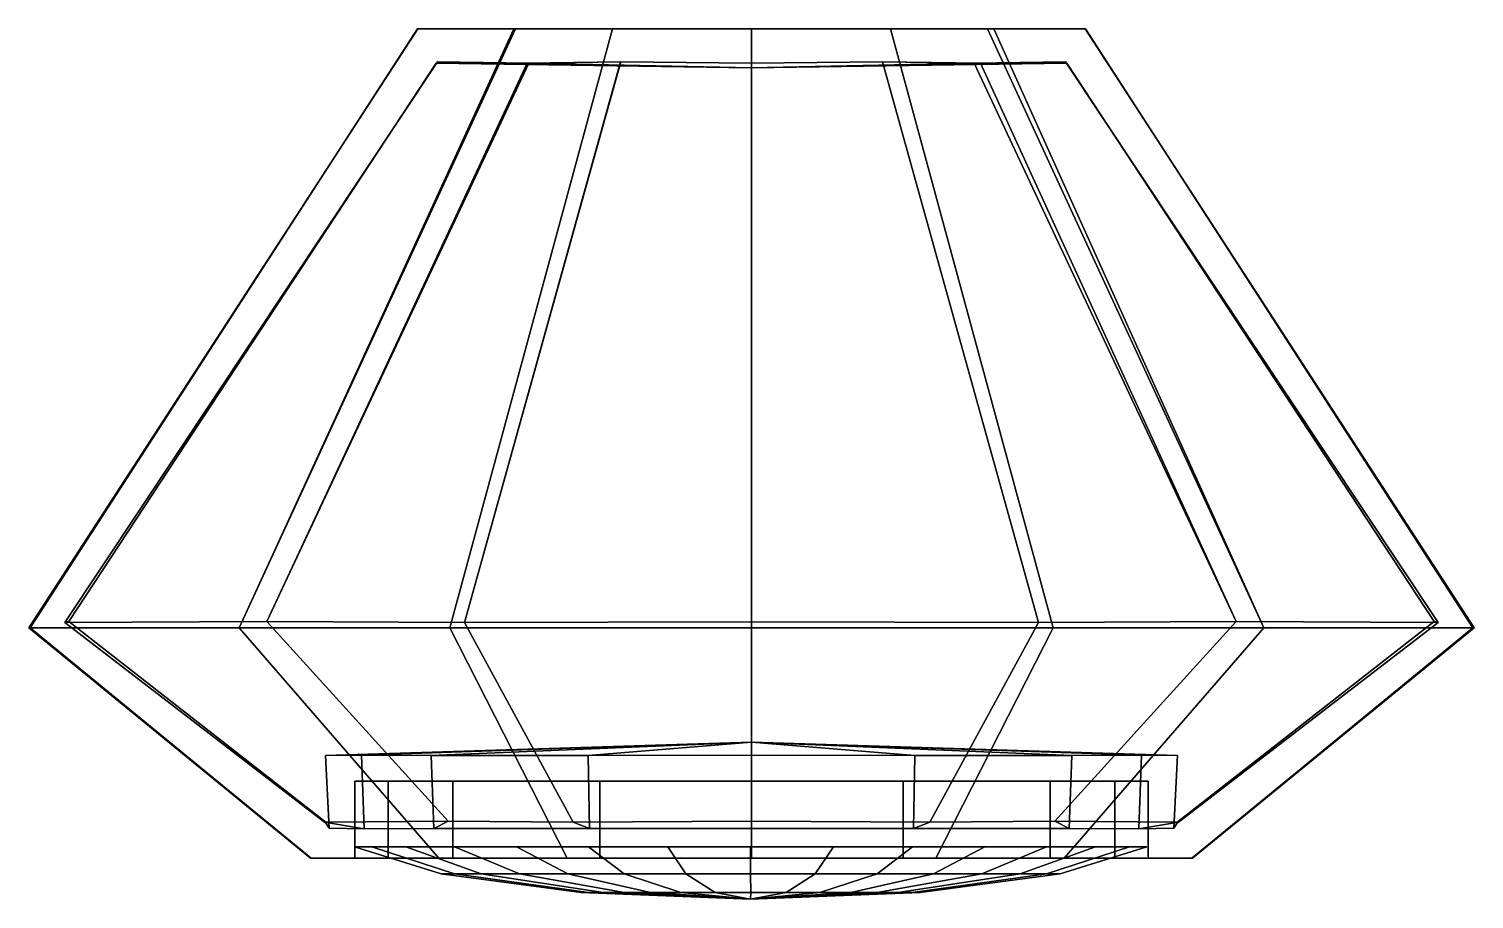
# Model space of a CAD drawing. Extents: x -20 to 20.2, y -24.2 to 0.
import ezdxf

# ---------------------------------------------------------------- set-up
doc = ezdxf.new("R2010")
doc.units = 0
doc.layers.add('CRISTAL', color=70, linetype='CONTINUOUS')
doc.layers.add('METAL', color=160, linetype='CONTINUOUS')

msp = doc.modelspace()

# ---------------------------------------------------------------- meshes
at = {"layer": 'CRISTAL'}
mesh = msp.add_polyface(dxfattribs=at)
corners = [(0.096, -24.219, 0.091), (0.107, -24.037, 4.775), (-1.844, -24.037, 4.483), (0.096, -24.219, 0.091), (-1.844, -24.037, 4.483), (-3.428, -24.037, 3.265), (0.096, -24.219, 0.091), (-3.428, -24.037, 3.265), (-4.414, -24.037, 1.557), (0.096, -24.219, 0.091), (-4.414, -24.037, 1.557), (-4.621, -24.037, -0.404), (0.096, -24.219, 0.091), (-4.621, -24.037, -0.404), (-4.011, -24.037, -2.28), (0.096, -24.219, 0.091), (-4.011, -24.037, -2.28), (-2.692, -24.037, -3.745), (0.096, -24.219, 0.091), (-2.692, -24.037, -3.745), (-0.89, -24.037, -4.548), (0.096, -24.219, 0.091), (-0.89, -24.037, -4.548), (1.082, -24.037, -4.548), (0.096, -24.219, 0.091), (1.082, -24.037, -4.548), (2.884, -24.037, -3.745), (0.096, -24.219, 0.091), (2.884, -24.037, -3.745), (4.203, -24.037, -2.28), (0.096, -24.219, 0.091), (4.203, -24.037, -2.28), (4.813, -24.037, -0.404), (0.096, -24.219, 0.091), (4.813, -24.037, -0.404), (4.607, -24.037, 1.557), (0.096, -24.219, 0.091), (4.607, -24.037, 1.557), (3.62, -24.037, 3.265), (0.096, -24.219, 0.091), (3.62, -24.037, 3.265), (2.025, -24.037, 4.424), (0.096, -24.219, 0.091), (2.025, -24.037, 4.424), (0.107, -24.037, 4.775), (-3.428, -23.521, 8.007), (-1.844, -24.037, 4.483), (0.107, -24.037, 4.775), (0.096, -23.521, 8.756), (-6.343, -23.521, 5.889), (-3.428, -24.037, 3.265), (-1.844, -24.037, 4.483), (-3.428, -23.521, 8.007), (-8.145, -23.521, 2.769), (-4.414, -24.037, 1.557), (-3.428, -24.037, 3.265), (-6.343, -23.521, 5.889), (-8.522, -23.521, -0.814), (-4.621, -24.037, -0.404), (-4.414, -24.037, 1.557), (-8.145, -23.521, 2.769), (-7.408, -23.521, -4.241), (-4.011, -24.037, -2.28), (-4.621, -24.037, -0.404), (-8.522, -23.521, -0.814), (-4.997, -23.521, -6.919), (-2.692, -24.037, -3.745), (-4.011, -24.037, -2.28), (-7.408, -23.521, -4.241), (-1.706, -23.521, -8.384), (-0.89, -24.037, -4.548), (-2.692, -24.037, -3.745), (-4.997, -23.521, -6.919), (1.898, -23.521, -8.384), (1.082, -24.037, -4.548), (-0.89, -24.037, -4.548), (-1.706, -23.521, -8.384), (5.189, -23.521, -6.919), (2.884, -24.037, -3.745), (1.082, -24.037, -4.548), (1.898, -23.521, -8.384), (7.6, -23.521, -4.241), (4.203, -24.037, -2.28), (2.884, -24.037, -3.745), (5.189, -23.521, -6.919), (8.714, -23.521, -0.814), (4.813, -24.037, -0.404), (4.203, -24.037, -2.28), (7.6, -23.521, -4.241), (8.337, -23.521, 2.769), (4.607, -24.037, 1.557), (4.813, -24.037, -0.404), (8.714, -23.521, -0.814), (6.536, -23.521, 5.889), (3.62, -24.037, 3.265), (4.607, -24.037, 1.557), (8.337, -23.521, 2.769), (3.62, -23.521, 8.007), (2.025, -24.037, 4.424), (3.62, -24.037, 3.265), (6.536, -23.521, 5.889), (0.096, -23.521, 8.756), (0.107, -24.037, 4.775), (2.025, -24.037, 4.424), (3.62, -23.521, 8.007), (-4.414, -22.761, 10.222), (-3.428, -23.521, 8.007), (0.096, -23.521, 8.756), (0.096, -22.761, 11.181), (-8.145, -22.761, 7.512), (-6.343, -23.521, 5.889), (-3.428, -23.521, 8.007), (-4.414, -22.761, 10.222), (-10.451, -22.761, 3.518), (-8.145, -23.521, 2.769), (-6.343, -23.521, 5.889), (-8.145, -22.761, 7.512), (-10.933, -22.761, -1.068), (-8.522, -23.521, -0.814), (-8.145, -23.521, 2.769), (-10.451, -22.761, 3.518), (-9.508, -22.761, -5.453), (-7.408, -23.521, -4.241), (-8.522, -23.521, -0.814), (-10.933, -22.761, -1.068), (-6.422, -22.761, -8.88), (-4.997, -23.521, -6.919), (-7.408, -23.521, -4.241), (-9.508, -22.761, -5.453), (-2.21, -22.761, -10.756), (-1.706, -23.521, -8.384), (-4.997, -23.521, -6.919), (-6.422, -22.761, -8.88), (2.402, -22.761, -10.756), (1.898, -23.521, -8.384), (-1.706, -23.521, -8.384), (-2.21, -22.761, -10.756), (6.614, -22.761, -8.88), (5.189, -23.521, -6.919), (1.898, -23.521, -8.384), (2.402, -22.761, -10.756), (9.7, -22.761, -5.453), (7.6, -23.521, -4.241), (5.189, -23.521, -6.919), (6.614, -22.761, -8.88), (11.125, -22.761, -1.068), (8.714, -23.521, -0.814), (7.6, -23.521, -4.241), (9.7, -22.761, -5.453), (10.643, -22.761, 3.518), (8.337, -23.521, 2.769), (8.714, -23.521, -0.814), (11.125, -22.761, -1.068), (8.337, -22.761, 7.512), (6.536, -23.521, 5.889), (8.337, -23.521, 2.769), (10.643, -22.761, 3.518), (4.607, -22.761, 10.222), (3.62, -23.521, 8.007), (6.536, -23.521, 5.889), (8.337, -22.761, 7.512), (0.096, -22.761, 11.181), (0.096, -23.521, 8.756), (3.62, -23.521, 8.007), (4.607, -22.761, 10.222)]
mesh.append_faces([[corners[k] for k in face] for face in [(0, 1, 2, 2), (3, 4, 5, 5), (6, 7, 8, 8), (9, 10, 11, 11), (12, 13, 14, 14), (15, 16, 17, 17), (18, 19, 20, 20), (21, 22, 23, 23), (24, 25, 26, 26), (27, 28, 29, 29), (30, 31, 32, 32), (33, 34, 35, 35), (36, 37, 38, 38), (39, 40, 41, 41), (42, 43, 44, 44), (45, 46, 47, 48), (49, 50, 51, 52), (53, 54, 55, 56), (57, 58, 59, 60), (61, 62, 63, 64), (65, 66, 67, 68), (69, 70, 71, 72), (73, 74, 75, 76), (77, 78, 79, 80), (81, 82, 83, 84), (85, 86, 87, 88), (89, 90, 91, 92), (93, 94, 95, 96), (97, 98, 99, 100), (101, 102, 103, 104), (105, 106, 107, 108), (109, 110, 111, 112), (113, 114, 115, 116), (117, 118, 119, 120), (121, 122, 123, 124), (125, 126, 127, 128), (129, 130, 131, 132), (133, 134, 135, 136), (137, 138, 139, 140), (141, 142, 143, 144), (145, 146, 147, 148), (149, 150, 151, 152), (153, 154, 155, 156), (157, 158, 159, 160), (161, 162, 163, 164)]])
at = {"layer": 'METAL'}
mesh = msp.add_polyface(dxfattribs=at)
corners = [(20.242, -16.666, 8.322), (20.242, -16.666, -8.149), (20.207, -16.666, 0.086), (19.245, -16.52, 7.914), (19.245, -16.52, -7.741), (14.383, -16.666, 14.23), (13.621, -16.498, -13.301), (12.401, -23.077, 5.112), (12.014, -22.053, 0.086), (12.013, -22.074, -4.781), (11.877, -22.25, 0.086), (11.17, -23.077, 0.086), (11.17, -20.942, 0.086), (10.985, -20.211, 4.528), (10.911, -22.267, 4.498), (10.911, -22.267, -4.326), (10.239, -23.077, 4.227), (10.239, -20.942, -4.055), (9.039, -20.219, -7.575), (8.967, -22.256, 7.681), (8.967, -22.256, -7.509), (8.903, -0.954, 0.086), (8.866, -0.914, -3.502), (8.865, -0.914, 3.679), (8.825, -23.077, -8.545), (8.525, -16.666, 20.137), (8.525, -16.666, -19.965), (8.441, -23.077, 7.198), (8.441, -20.942, 7.198), (8.109, -16.52, 19.144), (8.109, -16.52, -18.972), (6.87, 0, 6.63), (6.694, 0, -6.539), (5.25, -23.077, 12.323), (5.088, -22.074, -11.764), (4.63, -22.252, 10.818), (4.63, -22.252, -10.646), (4.347, -23.077, 10.169), (3.99, 0, 9.363), (3.99, 0, -9.19), (3.771, -0.914, 8.816), (3.767, -0.914, -8.645), (0.121, -16.499, 19.098), (0.121, -23.077, 12.345), (0.121, -22.257, 11.722), (0.121, -23.077, 11.007), (0.121, -20.942, 11.007), (0.121, -20.942, 10.169), (0.121, -0.955, 8.844), (0.121, -20.942, 7.198), (0.121, -19.855, 7.198), (0.121, -1.087, 6.63), (0.121, 0, 6.63), (0.121, -20.942, 4.227), (0.121, -19.855, 4.227), (0.121, -1.087, 3.896), (0.121, 0, 3.896), (0.121, -20.942, 0.086), (0.121, -19.855, 0.086), (0.121, -1.087, 0.086), (0.121, 0, 0.086), (0.121, -1.087, -3.763), (0.121, 0, -3.763), (0.121, -20.942, -4.055), (0.121, -19.855, -4.055), (0.121, -1.087, -6.457), (0.121, 0, -6.457), (0.121, -20.942, -7.026), (0.121, -19.855, -7.026), (0.121, 0, -9.19), (0.121, -20.942, -9.997), (0.121, -19.855, -9.997), (0.121, -22.257, -11.549), (0.121, -20.218, -11.646), (0.121, -22.053, -11.806), (0.121, -16.666, -20), (-3.521, -0.913, -8.646), (-3.523, -0.913, 8.818), (-3.748, 0, 9.363), (-3.748, 0, -9.19), (-4.105, -23.077, 10.169), (-4.105, -20.942, 10.169), (-4.388, -22.252, -10.646), (-4.431, -20.222, 10.916), (-4.431, -20.222, -10.743), (-4.846, -22.074, 11.937), (-4.846, -22.074, -11.764), (-5.008, -23.077, 12.323), (-5.008, -23.077, -12.151), (-6.083, -0.955, -6.092), (-6.496, 0, 6.63), (-7.867, -16.52, 19.144), (-7.867, -16.52, -18.972), (-8.199, -23.077, 7.198), (-8.199, -20.942, 7.198), (-8.283, -16.666, 20.137), (-8.283, -16.666, -19.965), (-8.324, -22.053, -8.288), (-8.583, -23.077, 8.718), (-8.624, -0.914, 3.673), (-8.625, -0.914, -3.499), (-8.725, -22.256, -7.509), (-8.797, -20.219, -7.575), (-9.169, 0, 3.896), (-9.169, 0, -3.724), (-9.182, 0, 0.086), (-9.997, -23.077, 4.227), (-9.997, -20.942, 4.227), (-10.669, -22.267, -4.326), (-10.743, -20.211, -4.355), (-10.928, -20.942, 0.086), (-11.635, -22.25, 0.086), (-11.744, -20.223, 0.086), (-11.771, -22.074, 4.953), (-11.771, -22.074, -4.781), (-11.773, -22.053, 0.086), (-12.159, -23.077, 5.112), (-12.159, -23.077, -4.94), (-13.379, -16.498, 13.473), (-14.141, -16.666, -14.057), (-19.003, -16.52, 7.914), (-19.003, -16.52, -7.741), (-19.965, -16.666, 0.086), (-20, -16.666, 8.322), (-20, -16.666, -8.149), (-20, -16.666, -8.149), (-20, -16.666, -8.149), (-20, -16.666, -8.149), (-20, -16.666, 8.322), (-20, -16.666, 8.322), (-20, -16.666, 8.322), (-19.965, -16.666, 0.086), (-19.003, -16.52, -7.741), (-19.003, -16.52, -7.741), (-19.003, -16.52, -7.741), (-19.003, -16.52, 7.914), (-19.003, -16.52, 7.914), (-19.003, -16.52, 7.914), (-18.891, -16.498, 0.086), (-18.891, -16.498, 0.086), (-14.141, -16.666, -14.057), (-14.141, -16.666, 14.23), (-14.141, -16.666, 14.23), (-13.379, -16.498, -13.301), (-13.379, -16.498, -13.301), (-13.379, -16.498, 13.473), (-12.159, -23.077, -4.94), (-12.159, -23.077, -4.94), (-12.159, -23.077, 5.112), (-12.159, -23.077, 5.112), (-12.137, -23.077, 0.086), (-12.137, -23.077, 0.086), (-11.744, -20.223, 0.086), (-11.744, -20.223, 0.086), (-11.635, -22.25, 0.086), (-11.635, -22.25, 0.086), (-10.928, -20.942, 0.086), (-10.928, -20.942, 0.086), (-10.928, -23.077, 0.086), (-10.928, -23.077, 0.086), (-10.928, -23.077, 0.086), (-10.743, -20.211, -4.355), (-10.743, -20.211, 4.528), (-10.743, -20.211, 4.528), (-10.669, -22.267, 4.498), (-10.669, -22.267, 4.498), (-10.669, -22.267, -4.326), (-9.997, -20.942, 4.227), (-9.997, -23.077, 4.227), (-9.997, -20.942, -4.055), (-9.997, -20.942, -4.055), (-9.997, -23.077, -4.055), (-9.997, -23.077, -4.055), (-9.182, 0, 0.086), (-9.169, 0, -3.724), (-9.169, 0, -3.724), (-9.169, 0, 3.896), (-9.169, 0, 3.896), (-8.797, -20.219, -7.575), (-8.797, -20.219, 7.748), (-8.797, -20.219, 7.748), (-8.725, -22.256, -7.509), (-8.725, -22.256, 7.681), (-8.725, -22.256, 7.681), (-8.662, -0.954, 0.086), (-8.662, -0.954, 0.086), (-8.625, -0.914, -3.499), (-8.625, -0.914, -3.499), (-8.624, -0.914, 3.673), (-8.624, -0.914, 3.673), (-8.583, -23.077, -8.545), (-8.583, -23.077, -8.545), (-8.583, -23.077, 8.718), (-8.324, -22.053, 8.46), (-8.283, -16.666, -19.965), (-8.283, -16.666, -19.965), (-8.283, -16.666, -19.965), (-8.283, -16.666, 20.137), (-8.283, -16.666, 20.137), (-8.283, -16.666, 20.137), (-8.199, -20.942, -7.026), (-8.199, -20.942, -7.026), (-8.199, -23.077, -7.026), (-8.199, -23.077, -7.026), (-8.199, -20.942, 7.198), (-8.199, -23.077, 7.198), (-7.867, -16.52, -18.972), (-7.867, -16.52, -18.972), (-7.867, -16.52, -18.972), (-7.867, -16.52, 19.144), (-7.867, -16.52, 19.144), (-7.867, -16.52, 19.144), (-6.496, 0, 6.63), (-6.452, 0, -6.457), (-6.452, 0, -6.457), (-6.126, -0.954, 6.262), (-6.126, -0.954, 6.262), (-6.083, -0.955, -6.092), (-5.008, -23.077, -12.151), (-5.008, -23.077, -12.151), (-5.008, -23.077, 12.323), (-5.008, -23.077, 12.323), (-4.431, -20.222, -10.743), (-4.431, -20.222, 10.916), (-4.388, -22.252, -10.646), (-4.388, -22.252, 10.818), (-4.388, -22.252, 10.818), (-4.105, -20.942, -9.997), (-4.105, -20.942, -9.997), (-4.105, -23.077, -9.997), (-4.105, -23.077, -9.997), (-4.105, -20.942, 10.169), (-4.105, -23.077, 10.169), (-3.748, 0, -9.19), (-3.748, 0, -9.19), (-3.748, 0, 9.363), (-3.748, 0, 9.363), (-3.523, -0.913, 8.818), (-3.523, -0.913, 8.818), (-3.521, -0.913, -8.646), (-3.521, -0.913, -8.646), (0.121, -16.666, -20), (0.121, -16.499, -18.926), (0.121, -16.499, -18.926), (0.121, -23.077, -12.172), (0.121, -23.077, -12.172), (0.121, -20.218, -11.646), (0.121, -22.257, -11.549), (0.121, -20.942, -10.835), (0.121, -20.942, -10.835), (0.121, -23.077, -10.835), (0.121, -23.077, -10.835), (0.121, 0, -9.19), (0.121, -0.955, -8.671), (0.121, -0.955, -8.671), (0.121, -0.955, 8.844), (0.121, 0, 9.363), (0.121, 0, 9.363), (0.121, -19.855, 10.169), (0.121, -20.942, 11.007), (0.121, -23.077, 11.007), (0.121, -22.257, 11.722), (0.121, -20.218, 11.818), (0.121, -20.218, 11.818), (0.121, -22.053, 11.978), (0.121, -23.077, 12.345), (0.121, -16.499, 19.098), (0.121, -16.666, 20.172), (0.121, -16.666, 20.172), (3.767, -0.914, -8.645), (3.767, -0.914, -8.645), (3.771, -0.914, 8.816), (3.771, -0.914, 8.816), (3.99, 0, -9.19), (3.99, 0, -9.19), (3.99, 0, 9.363), (3.99, 0, 9.363), (4.347, -20.942, -9.997), (4.347, -20.942, -9.997), (4.347, -23.077, -9.997), (4.347, -23.077, -9.997), (4.347, -20.942, 10.169), (4.347, -20.942, 10.169), (4.347, -23.077, 10.169), (4.63, -22.252, -10.646), (4.63, -22.252, 10.818), (4.673, -20.222, -10.743), (4.673, -20.222, -10.743), (4.673, -20.222, 10.916), (4.673, -20.222, 10.916), (5.088, -22.074, 11.937), (5.25, -23.077, -12.151), (5.25, -23.077, -12.151), (5.25, -23.077, -12.151), (5.25, -23.077, 12.323), (5.25, -23.077, 12.323), (6.322, -0.953, -6.17), (6.322, -0.953, -6.17), (6.494, -0.949, 6.257), (6.494, -0.949, 6.257), (6.694, 0, -6.539), (6.87, 0, 6.63), (8.109, -16.52, -18.972), (8.109, -16.52, -18.972), (8.109, -16.52, -18.972), (8.109, -16.52, 19.144), (8.109, -16.52, 19.144), (8.109, -16.52, 19.144), (8.441, -20.942, -7.026), (8.441, -20.942, -7.026), (8.441, -23.077, -7.026), (8.441, -23.077, -7.026), (8.441, -20.942, 7.198), (8.441, -23.077, 7.198), (8.525, -16.666, -19.965), (8.525, -16.666, -19.965), (8.525, -16.666, -19.965), (8.525, -16.666, 20.137), (8.525, -16.666, 20.137), (8.525, -16.666, 20.137), (8.566, -22.053, -8.288), (8.566, -22.053, 8.46), (8.825, -23.077, -8.545), (8.825, -23.077, 8.718), (8.825, -23.077, 8.718), (8.865, -0.914, 3.679), (8.865, -0.914, 3.679), (8.866, -0.914, -3.502), (8.866, -0.914, -3.502), (8.903, -0.954, 0.086), (8.967, -22.256, -7.509), (8.967, -22.256, 7.681), (9.039, -20.219, -7.575), (9.039, -20.219, 7.748), (9.039, -20.219, 7.748), (9.411, 0, -3.724), (9.411, 0, -3.724), (9.411, 0, -3.724), (9.411, 0, 3.896), (9.411, 0, 3.896), (9.411, 0, 3.896), (9.424, 0, 0.086), (9.424, 0, 0.086), (10.239, -20.942, -4.055), (10.239, -23.077, -4.055), (10.239, -23.077, -4.055), (10.239, -20.942, 4.227), (10.239, -20.942, 4.227), (10.239, -23.077, 4.227), (10.911, -22.267, -4.326), (10.911, -22.267, 4.498), (10.985, -20.211, -4.355), (10.985, -20.211, -4.355), (10.985, -20.211, 4.528), (11.17, -20.942, 0.086), (11.17, -20.942, 0.086), (11.17, -23.077, 0.086), (11.17, -23.077, 0.086), (11.877, -22.25, 0.086), (11.877, -22.25, 0.086), (11.986, -20.223, 0.086), (11.986, -20.223, 0.086), (11.986, -20.223, 0.086), (12.013, -22.074, 4.953), (12.379, -23.077, 0.086), (12.379, -23.077, 0.086), (12.401, -23.077, -4.94), (12.401, -23.077, -4.94), (12.401, -23.077, -4.94), (12.401, -23.077, 5.112), (12.401, -23.077, 5.112), (13.621, -16.498, -13.301), (13.621, -16.498, 13.473), (13.621, -16.498, 13.473), (14.383, -16.666, -14.057), (14.383, -16.666, -14.057), (14.383, -16.666, 14.23), (19.133, -16.498, 0.086), (19.133, -16.498, 0.086), (19.245, -16.52, -7.741), (19.245, -16.52, -7.741), (19.245, -16.52, -7.741), (19.245, -16.52, 7.914), (19.245, -16.52, 7.914), (19.245, -16.52, 7.914), (20.207, -16.666, 0.086), (20.242, -16.666, -8.149), (20.242, -16.666, -8.149), (20.242, -16.666, -8.149), (20.242, -16.666, 8.322), (20.242, -16.666, 8.322), (20.242, -16.666, 8.322)]
mesh.append_faces([[corners[k] for k in face] for face in [(236, 90, 142, 199), (177, 105, 131, 130), (221, 265, 267, 197), (149, 98, 141, 128), (176, 56, 60, 173), (192, 205, 232, 220), (150, 160, 106, 148), (43, 220, 232, 260), (103, 129, 142, 90), (87, 95, 141, 98), (192, 148, 106, 205), (116, 123, 122, 151), (233, 194, 119, 214), (174, 125, 131, 105), (218, 196, 241, 244), (146, 127, 140, 191), (62, 66, 213, 175), (190, 219, 229, 202), (150, 147, 172, 160), (245, 250, 229, 219), (104, 214, 119, 126), (88, 191, 140, 96), (190, 202, 172, 147), (117, 151, 122, 124), (60, 62, 175, 173), (45, 80, 231, 259), (80, 93, 204, 231), (93, 168, 167, 204), (168, 159, 157, 167), (158, 171, 169, 110), (171, 203, 200, 169), (203, 230, 227, 200), (248, 227, 230, 251), (78, 198, 268, 256), (75, 195, 79, 252), (249, 70, 228, 228), (276, 319, 5, 301), (339, 391, 2, 341), (295, 317, 267, 265), (370, 389, 376, 324), (323, 33, 283, 313), (365, 7, 348, 356), (43, 260, 283, 33), (338, 301, 5, 0), (294, 324, 376, 318), (323, 313, 348, 7), (369, 364, 385, 390), (273, 300, 375, 314), (335, 341, 2, 386), (291, 244, 241, 316), (366, 24, 374, 388), (32, 66, 62, 337), (322, 310, 279, 293), (365, 356, 344, 368), (245, 293, 279, 250), (336, 1, 375, 300), (292, 315, 374, 24), (322, 368, 344, 310), (367, 387, 385, 364), (60, 342, 337, 62), (45, 259, 281, 37), (37, 281, 312, 27), (27, 312, 346, 16), (16, 346, 355, 357), (11, 354, 343, 345), (345, 343, 308, 311), (311, 308, 277, 280), (280, 277, 248, 251), (268, 25, 275, 256), (274, 26, 75, 252), (340, 342, 60, 56), (94, 107, 53, 49), (28, 49, 53, 347), (249, 278, 70, 70), (309, 17, 63, 67), (63, 170, 201, 67), (17, 12, 57, 63), (57, 156, 170, 63), (107, 156, 57, 53), (57, 12, 347, 53), (282, 46, 47, 47), (47, 46, 81, 81), (49, 47, 81, 94), (282, 47, 49, 28), (278, 309, 67, 70), (67, 201, 228, 70), (235, 257, 52, 212), (52, 257, 38, 31), (31, 340, 56, 52), (56, 176, 212, 52), (66, 69, 234, 213), (39, 69, 66, 32), (118, 216, 237, 209), (138, 185, 188, 135), (266, 264, 85, 211), (145, 193, 113, 137), (59, 55, 189, 184), (225, 182, 193, 85), (165, 111, 115, 113), (225, 85, 264, 261), (118, 136, 99, 216), (145, 91, 85, 193), (165, 113, 193, 182), (139, 120, 113, 115), (144, 208, 240, 89), (138, 134, 187, 185), (242, 206, 86, 74), (143, 132, 114, 97), (217, 65, 61, 186), (224, 86, 97, 181), (108, 114, 115, 111), (224, 247, 74, 86), (144, 89, 100, 133), (143, 97, 86, 92), (108, 181, 97, 114), (139, 115, 114, 121), (186, 61, 59, 184), (223, 226, 44, 262), (179, 183, 226, 223), (162, 164, 183, 179), (152, 154, 164, 162), (161, 166, 155, 112), (178, 101, 166, 161), (222, 82, 101, 178), (82, 222, 246, 72), (42, 210, 77, 255), (76, 207, 243, 253), (84, 71, 73, 73), (373, 305, 271, 298), (378, 382, 325, 329), (266, 307, 290, 264), (372, 384, 363, 321), (285, 290, 321, 331), (350, 363, 8, 359), (285, 261, 264, 290), (373, 298, 326, 3), (372, 321, 290, 306), (350, 331, 321, 363), (377, 8, 363, 383), (6, 296, 270, 304), (378, 329, 328, 381), (242, 74, 34, 302), (371, 320, 9, 379), (61, 65, 297, 22), (284, 330, 320, 34), (349, 359, 8, 9), (284, 34, 74, 247), (6, 4, 327, 296), (371, 303, 34, 320), (349, 9, 320, 330), (377, 380, 9, 8), (22, 21, 59, 61), (289, 262, 44, 35), (333, 289, 35, 19), (353, 333, 19, 14), (360, 353, 14, 358), (351, 361, 10, 15), (332, 351, 15, 20), (287, 332, 20, 36), (246, 287, 36, 72), (272, 29, 42, 255), (243, 30, 269, 253), (59, 21, 23, 55), (54, 163, 180, 50), (54, 50, 334, 13), (71, 286, 73, 73), (64, 352, 18, 68), (102, 109, 64, 68), (58, 362, 352, 64), (109, 153, 58, 64), (58, 153, 163, 54), (13, 362, 58, 54), (258, 263, 288, 288), (83, 263, 258, 258), (83, 258, 50, 180), (50, 258, 288, 334), (68, 18, 286, 71), (84, 102, 68, 71), (51, 48, 238, 215), (40, 48, 51, 299), (55, 23, 299, 51), (215, 189, 55, 51), (239, 254, 65, 217), (65, 254, 41, 297)]])

doc.saveas('drawing.dxf')
